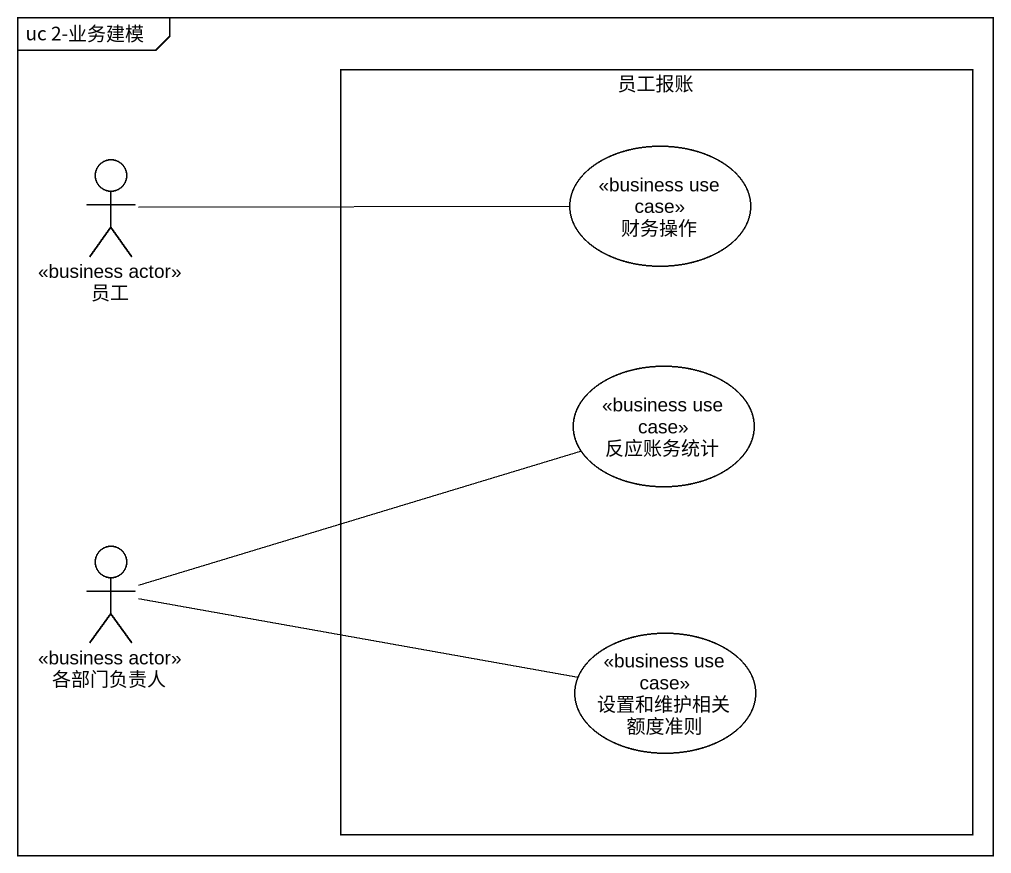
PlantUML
@startuml
mainframe uc 2-业务建模
rectangle 员工报账 {
  usecase 财务操作 <<business use case>>
  usecase 反应账务统计 <<business use case>>
  usecase 设置和维护相关额度准则 <<business use case>>
}
actor 员工 <<business actor>>
actor 各部门负责人 <<business actor>>
员工 -right- 财务操作
各部门负责人 -right- 反应账务统计
各部门负责人 -right- 设置和维护相关额度准则
@enduml
